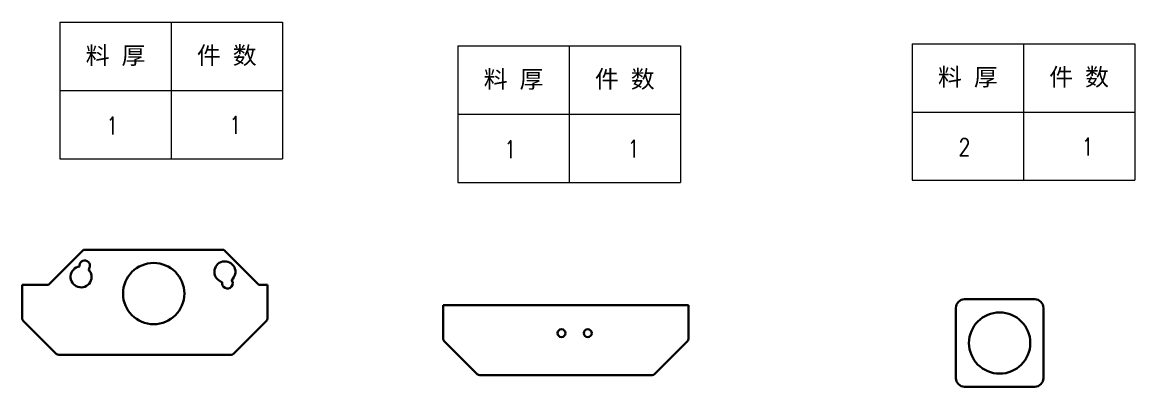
# Model space of a CAD drawing. Header units: millimetres. Extents: x 142029 to 212337, y -20537 to 1533.
# Drawn here: x 144543 to 145178, y 1157 to 1366 of the extents above; entities that cross this region are included whole.
import ezdxf
from ezdxf.enums import TextEntityAlignment as Align

# ---------------------------------------------------------------- set-up
doc = ezdxf.new("R2010")
doc.units = ezdxf.units.MM
doc.header["$LTSCALE"] = 0.5
doc.layers.add('标注线', color=3, linetype='Continuous', lineweight=18)
doc.layers.add('粗实线', color=7, linetype='Continuous', lineweight=35)
doc.styles.add('DIM', font='romans.shx', dxfattribs={"width": 0.8, "bigfont": 'bigfont.shx'})

# ---------------------------------------------------------------- blocks, each defined once
blk = doc.blocks.new('*T146')
at = {"color": 0, "linetype": 'ByBlock', "lineweight": -2, "transparency": 16777216}
for p, q in [((0, 0), (127, 0)), ((0, 0), (0, -78)), ((63.5, 0), (63.5, -78)), ((127, 0), (127, -78)), ((0, -39), (127, -39)), ((0, -78), (127, -78))]:
    blk.add_line(p, q, dxfattribs=at)
at = {"color": 0, "transparency": 16777216, "char_height": 10, "width": 60.5, "attachment_point": 5}
for s, insert in [('{\\fSimSun|b0|i0|c134|p2;料 厚}', (31.75, -19.5)), ('{\\fSimSun|b0|i0|c134|p2;件 数}', (95.25, -19.5))]:
    blk.add_mtext(s, dxfattribs=dict(at, insert=insert))
blk = doc.blocks.new('拆图参数')
blk.add_blockref('*T146', (-63.5, 78))
at = {"style": 'DIM', "width": 0.8}
blk.add_attdef('6', text='', height=10, dxfattribs=at).set_placement((-37.13, 18.91), align=Align.MIDDLE_LEFT)
blk.add_attdef('1', text='', height=10, dxfattribs=at).set_placement((36.65, 19.27), align=Align.MIDDLE_CENTER)

msp = doc.modelspace()

# ---------------------------------------------------------------- linework, layer by layer
at = {"layer": '粗实线'}
for p, q in [((144558.139, 1215.465), (144578.139, 1235.465)), ((144658.139, 1235.465), (144578.139, 1235.465)), ((144658.139, 1235.465), (144678.139, 1215.465)), ((145120.931, 1207.21), (145080.931, 1207.21)), ((145075.931, 1202.21), (145075.931, 1162.21)), ((145125.931, 1162.21), (145125.931, 1202.21)), ((144562.553, 1176.051), (144543.725, 1194.879)), ((144682.553, 1194.879), (144663.725, 1176.051)), ((144802.797, 1164.442), (144783.968, 1183.27)), ((144922.797, 1183.27), (144903.968, 1164.442)), ((144661.311, 1175.465), (144564.968, 1175.465)), ((144901.554, 1163.856), (144805.211, 1163.856)), ((145080.931, 1157.21), (145120.931, 1157.21))]:
    msp.add_line(p, q, dxfattribs=at)
at = {"layer": '粗实线', "ltscale": 0.479289}
for p, q in [((144543.139, 1196.293), (144543.139, 1215.465)), ((144683.139, 1215.465), (144683.139, 1196.293)), ((144783.383, 1184.685), (144783.383, 1203.856)), ((144923.383, 1203.856), (144923.383, 1184.685))]:
    msp.add_line(p, q, dxfattribs=at)
at = {"layer": '粗实线', "ltscale": 0.025}
for p, q in [((144558.139, 1215.465), (144543.139, 1215.465)), ((144683.139, 1215.465), (144678.139, 1215.465)), ((144923.383, 1203.856), (144783.383, 1203.856))]:
    msp.add_line(p, q, dxfattribs=at)
at = {"layer": '粗实线', "ltscale": 0.0125}
for p, q in [((144564.468, 1175.465), (144563.968, 1175.465)), ((144564.468, 1175.465), (144564.968, 1175.465)), ((144661.311, 1175.465), (144661.811, 1175.465)), ((144662.311, 1175.465), (144661.811, 1175.465)), ((144804.711, 1163.856), (144804.211, 1163.856)), ((144804.711, 1163.856), (144805.211, 1163.856)), ((144901.554, 1163.856), (144902.054, 1163.856)), ((144902.554, 1163.856), (144902.054, 1163.856))]:
    msp.add_line(p, q, dxfattribs=at)
at = {"layer": '粗实线'}
for centre, radius in [((144618.139, 1210.465), 17.5), ((145100.931, 1182.21), 17.5), ((144850.883, 1187.856), 2.25), ((144865.883, 1187.856), 2.25)]:
    msp.add_circle(centre, radius, dxfattribs=at)
for centre, radius, start, end in [((144576.728, 1220.025), 6, 99.230424, 45.769576), ((144578.734, 1226.386), 3, 0, 188.396215), ((144578.734, 1226.386), 3, 316.603785, 0), ((144658.782, 1222.891), 6, 309.230424, 255.769576), ((144660.226, 1216.38), 3, 166.603785, 38.396215), ((145080.931, 1202.21), 5, 90, 180), ((145120.931, 1202.21), 5, 0, 90), ((144545.139, 1196.293), 2, 180, 225), ((144681.139, 1196.293), 2, 315, 0), ((144785.383, 1184.685), 2, 180, 225), ((144921.383, 1184.685), 2, 315, 0), ((144563.968, 1177.465), 2, 225, 270), ((144662.311, 1177.465), 2, 270, 315), ((144804.211, 1165.856), 2, 225, 270), ((144902.554, 1165.856), 2, 270, 315), ((145080.931, 1162.21), 5, 180, 270), ((145120.931, 1162.21), 5, 270, 0)]:
    msp.add_arc(centre, radius, start, end, dxfattribs=at)

# ---------------------------------------------------------------- block references
at = {"layer": '标注线'}
for p, values in [((144628.116, 1287.531), {'1': '1', '6': '1'}), ((145114.533, 1275.191), {'1': '1', '6': '2'}), ((144855.275, 1273.957), {'1': '1', '6': '1'})]:
    msp.add_blockref('拆图参数', p, dxfattribs=at).add_auto_attribs(values)

doc.saveas('drawing.dxf')
